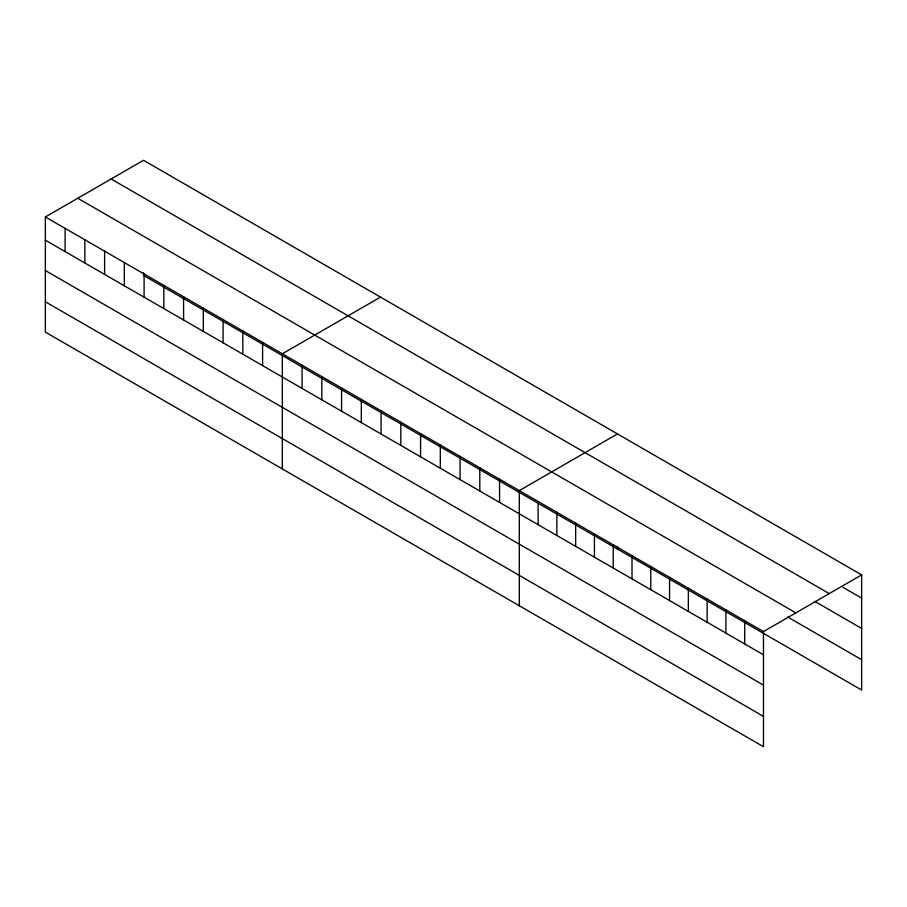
<?xml version="1.0" encoding="UTF-8"?>
<svg xmlns="http://www.w3.org/2000/svg" width="907" height="907" viewBox="0 0 907 907"><rect width="100%" height="100%" fill="white"/><g stroke="black" fill="none" stroke-linecap="round" stroke-linejoin="round"><path stroke-width="1.36" d="M861.65 574.891L763.479 631.578L763.479 746.71L45.35 332.109L45.35 216.966L143.521 160.29L861.65 574.891L861.65 690.034L143.521 275.422L143.521 272.667M380.509 297.111L282.326 353.787L282.326 468.93M617.486 433.931L519.314 490.608L519.314 605.74M842.864 587.26L861.65 598.11M111.13 178.996L829.247 593.597M814.69 601.33L861.65 628.449M77.753 198.259L795.87 612.871M787.695 616.998L861.65 659.695M45.35 216.966L763.479 631.578M45.35 240.185L763.479 654.786M45.35 270.513L763.479 685.125M45.35 301.77L763.479 716.383M744.692 620.728L744.692 643.947M725.917 609.889L725.917 633.097M707.131 599.039L707.131 622.259M688.345 588.201L688.345 611.42M669.57 577.362L669.57 600.57M650.784 566.512L650.784 589.731M632.009 555.674L632.009 578.881M617.486 546.309L617.486 549.064M613.223 544.824L613.223 568.043M594.436 533.985L594.436 557.193M575.662 523.135L575.662 546.354M556.875 512.296L556.875 535.515M538.1 501.458L538.1 524.665M499.564 479.202L499.564 502.421M479.814 467.808L479.814 491.016M460.064 456.402L460.064 479.622M440.314 444.997L440.314 468.216M420.576 433.603L420.576 456.811M400.826 422.197L400.826 445.416M381.076 410.792L381.076 434.011M361.326 399.397L361.326 422.605M341.576 387.992L341.576 411.211M321.826 376.586L321.826 399.806M302.076 365.192L302.076 388.4M262.588 342.392L262.588 365.6M242.838 330.987L242.838 354.195M223.088 319.581L223.088 342.801M203.338 308.187L203.338 331.395M183.588 296.782L183.588 319.99M163.838 285.376L163.838 308.595M144.088 273.982L144.088 297.19M124.338 262.577L124.338 285.784M104.6 251.171L104.6 274.39M84.85 239.777L84.85 262.985M65.1 228.371L65.1 251.579"/></g></svg>
